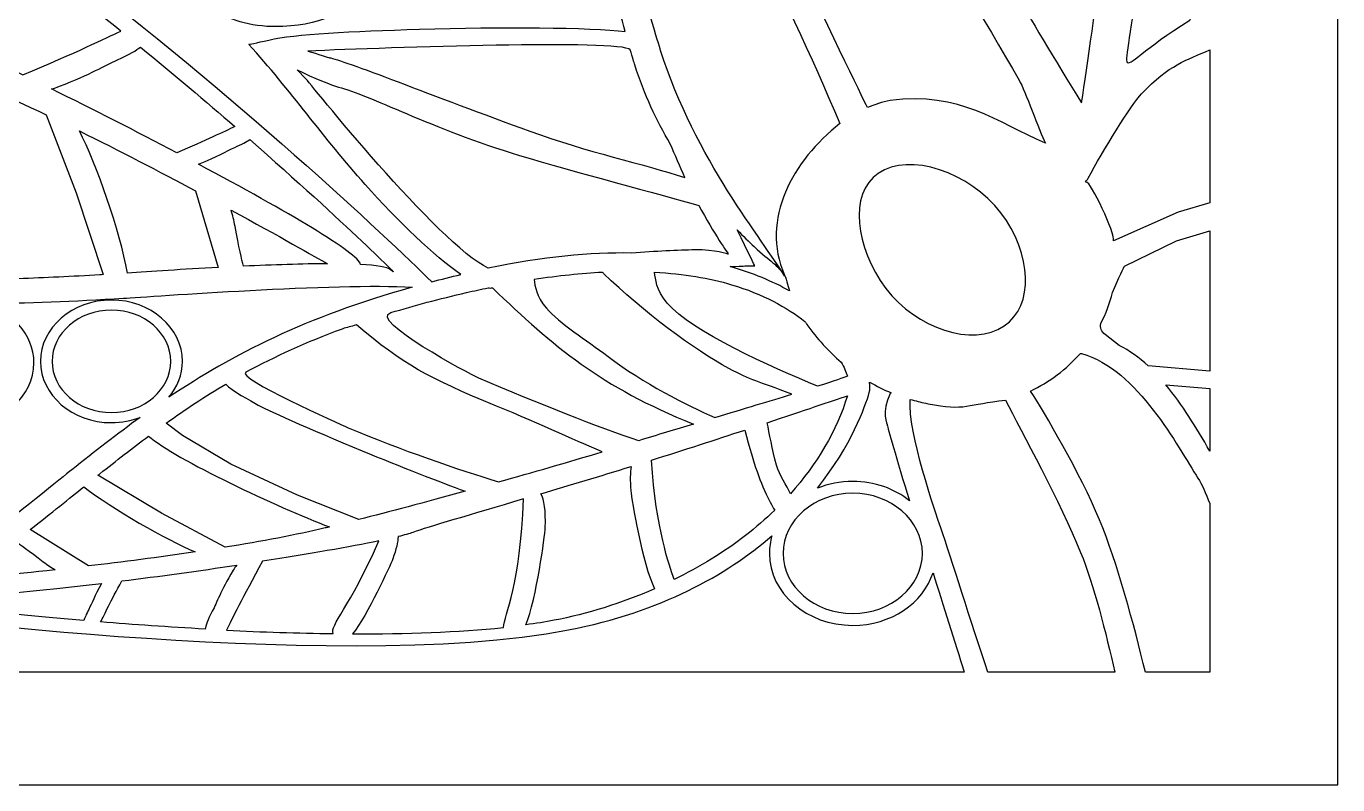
# Model space of a CAD drawing. Header units: centimetres. Extents: x -27 to -14.4, y 3.7 to 9.
# Drawn here: x -18.423 to -14.362, y 3.72 to 6.067 of the extents above; entities that cross this region are included whole.
import ezdxf

# ---------------------------------------------------------------- set-up
doc = ezdxf.new("R2010")
doc.units = ezdxf.units.CM
doc.header["$MEASUREMENT"] = 0
doc.layers.add('layer 1', color=7, linetype='Continuous')

msp = doc.modelspace()

# ---------------------------------------------------------------- linework, layer by layer
at = {"layer": 'layer 1', "color": 250}
for points, knots in [([(-14.36217, 3.71961), (-14.36217, 3.71961), (-26.99914, 3.71961), (-26.99914, 3.71961), (-26.99914, 3.71961), (-26.99914, 3.71961), (-26.99914, 9.00077), (-26.99914, 9.00077), (-26.99914, 9.00077), (-26.99914, 9.00077), (-14.36217, 9.00077), (-14.36217, 9.00077), (-14.36217, 9.00077), (-14.36217, 9.00077), (-14.36217, 3.71961), (-14.36217, 3.71961)], [0, 0, 0, 0, 0.2, 0.2, 0.2, 0.2, 0.4, 0.4, 0.4, 0.4, 0.6, 0.6, 0.6, 0.6, 1, 1, 1, 1]), ([(-15.81841, 5.81553), (-15.79589, 5.82493), (-15.77249, 5.83223), (-15.74843, 5.83745), (-15.74843, 5.83745), (-15.52929, 5.86455), (-15.41819, 5.76993), (-15.26745, 5.70515), (-15.26745, 5.70515), (-15.28672, 5.74266), (-15.33003, 5.86968), (-15.34903, 5.89969), (-15.34903, 5.89969), (-15.56379, 6.28326), (-15.88166, 6.7596), (-16.27419, 7.04408), (-16.27419, 7.04408), (-16.33599, 7.08887), (-16.44525, 7.15167), (-16.54521, 7.20764), (-16.54521, 7.20764), (-16.53742, 7.18862), (-16.53202, 7.16783), (-16.52876, 7.14518), (-16.52876, 7.14518), (-16.51826, 7.13122), (-16.50904, 7.11848), (-16.50256, 7.10885), (-16.50256, 7.10885), (-16.2467, 6.72862), (-15.85424, 5.88469), (-15.81841, 5.81553)], [0, 0, 0, 0, 0.1111111, 0.1111111, 0.1111111, 0.1111111, 0.2222222, 0.2222222, 0.2222222, 0.2222222, 0.3333333, 0.3333333, 0.3333333, 0.3333333, 0.4444444, 0.4444444, 0.4444444, 0.4444444, 0.5555556, 0.5555556, 0.5555556, 0.5555556, 0.6666667, 0.6666667, 0.6666667, 0.6666667, 0.7777778, 0.7777778, 0.7777778, 0.7777778, 1, 1, 1, 1]), ([(-16.74548, 6.80679), (-16.69547, 6.52696), (-16.61294, 6.21131), (-16.56837, 6.05049), (-16.56837, 6.05049), (-16.67499, 6.06414), (-16.956, 6.06509), (-17.20514, 6.05777), (-17.20514, 6.05777), (-17.41574, 6.05157), (-17.59182, 6.04333), (-17.67172, 6.02433), (-17.67172, 6.02433), (-17.71151, 6.01488), (-17.73415, 6.01099), (-17.73415, 6.01099), (-17.73415, 6.01099), (-17.60568, 5.87023), (-17.50066, 5.71939), (-17.37349, 5.57736), (-17.37349, 5.57736), (-17.27159, 5.46355), (-17.15968, 5.3558), (-17.07718, 5.29886), (-17.07718, 5.29886), (-17.10815, 5.29143), (-17.13822, 5.28385), (-17.16753, 5.27611), (-17.16753, 5.27611), (-17.30392, 5.41126), (-17.78738, 5.86314), (-18.3022, 6.25188), (-18.3022, 6.25188), (-18.25522, 6.24614), (-18.2059, 6.25322), (-18.1518, 6.27394), (-18.1518, 6.27394), (-18.07933, 6.3017), (-18.04126, 6.35956), (-17.99725, 6.41651), (-17.99725, 6.41651), (-17.94414, 6.48524), (-17.9261, 6.56148), (-17.92288, 6.65401), (-17.92288, 6.65401), (-17.91969, 6.74567), (-17.88243, 6.77463), (-17.86625, 6.81967), (-17.86625, 6.81967), (-17.82632, 6.79351), (-17.77932, 6.77498), (-17.72823, 6.76668), (-17.72823, 6.76668), (-17.74135, 6.74749), (-17.75678, 6.7253), (-17.77516, 6.70153), (-17.77516, 6.70153), (-17.83761, 6.62076), (-17.93029, 6.52593), (-17.97205, 6.42896), (-17.97205, 6.42896), (-18.00454, 6.35354), (-17.99947, 6.2726), (-17.9689, 6.22327), (-17.9689, 6.22327), (-17.93996, 6.17657), (-17.88832, 6.14161), (-17.83916, 6.11448), (-17.83916, 6.11448), (-17.78343, 6.08374), (-17.7218, 6.06241), (-17.62816, 6.06641), (-17.62816, 6.06641), (-17.4961, 6.07205), (-17.41233, 6.11621), (-17.36585, 6.22039), (-17.36585, 6.22039), (-17.33736, 6.28423), (-17.35785, 6.34837), (-17.37341, 6.41549), (-17.37341, 6.41549), (-17.39219, 6.49649), (-17.44192, 6.5614), (-17.51548, 6.62879), (-17.51548, 6.62879), (-17.58055, 6.68841), (-17.58544, 6.72924), (-17.60388, 6.76701), (-17.60388, 6.76701), (-17.5536, 6.77548), (-17.50734, 6.79387), (-17.46795, 6.81967), (-17.46795, 6.81967), (-17.46209, 6.79985), (-17.45572, 6.77733), (-17.44997, 6.75252), (-17.44997, 6.75252), (-17.42793, 6.65731), (-17.41574, 6.5337), (-17.3658, 6.43966), (-17.3658, 6.43966), (-17.32695, 6.36652), (-17.25703, 6.31237), (-17.19498, 6.29614), (-17.19498, 6.29614), (-17.13625, 6.28077), (-17.07108, 6.28756), (-17.01408, 6.29837), (-17.01408, 6.29837), (-16.94948, 6.31063), (-16.88842, 6.33314), (-16.82548, 6.3931), (-16.82548, 6.3931), (-16.73672, 6.47765), (-16.71369, 6.55998), (-16.7662, 6.66201), (-16.7662, 6.66201), (-16.79838, 6.72452), (-16.86545, 6.75738), (-16.93145, 6.79534), (-16.93145, 6.79534), (-17.01112, 6.84117), (-17.09948, 6.85673), (-17.20673, 6.8595), (-17.20673, 6.8595), (-17.30128, 6.86195), (-17.33827, 6.88767), (-17.38206, 6.90314), (-17.38206, 6.90314), (-17.3569, 6.94016), (-17.34113, 6.98247), (-17.33764, 7.02759), (-17.33764, 7.02759), (-17.31532, 7.01623), (-17.28949, 7.00288), (-17.26182, 6.98695), (-17.26182, 6.98695), (-17.1682, 6.93307), (-17.05827, 6.85311), (-16.94589, 6.81708), (-16.94589, 6.81708), (-16.8758, 6.79462), (-16.80162, 6.79298), (-16.74548, 6.80679)], [0, 0, 0, 0, 0.027027, 0.027027, 0.027027, 0.027027, 0.0540541, 0.0540541, 0.0540541, 0.0540541, 0.0810811, 0.0810811, 0.0810811, 0.0810811, 0.1081081, 0.1081081, 0.1081081, 0.1081081, 0.1351351, 0.1351351, 0.1351351, 0.1351351, 0.1621622, 0.1621622, 0.1621622, 0.1621622, 0.1891892, 0.1891892, 0.1891892, 0.1891892, 0.2162162, 0.2162162, 0.2162162, 0.2162162, 0.2432432, 0.2432432, 0.2432432, 0.2432432, 0.2702703, 0.2702703, 0.2702703, 0.2702703, 0.2972973, 0.2972973, 0.2972973, 0.2972973, 0.3243243, 0.3243243, 0.3243243, 0.3243243, 0.3513514, 0.3513514, 0.3513514, 0.3513514, 0.3783784, 0.3783784, 0.3783784, 0.3783784, 0.4054054, 0.4054054, 0.4054054, 0.4054054, 0.4324324, 0.4324324, 0.4324324, 0.4324324, 0.4594595, 0.4594595, 0.4594595, 0.4594595, 0.4864865, 0.4864865, 0.4864865, 0.4864865, 0.5135135, 0.5135135, 0.5135135, 0.5135135, 0.5405405, 0.5405405, 0.5405405, 0.5405405, 0.5675676, 0.5675676, 0.5675676, 0.5675676, 0.5945946, 0.5945946, 0.5945946, 0.5945946, 0.6216216, 0.6216216, 0.6216216, 0.6216216, 0.6486486, 0.6486486, 0.6486486, 0.6486486, 0.6756757, 0.6756757, 0.6756757, 0.6756757, 0.7027027, 0.7027027, 0.7027027, 0.7027027, 0.7297297, 0.7297297, 0.7297297, 0.7297297, 0.7567568, 0.7567568, 0.7567568, 0.7567568, 0.7837838, 0.7837838, 0.7837838, 0.7837838, 0.8108108, 0.8108108, 0.8108108, 0.8108108, 0.8378378, 0.8378378, 0.8378378, 0.8378378, 0.8648649, 0.8648649, 0.8648649, 0.8648649, 0.8918919, 0.8918919, 0.8918919, 0.8918919, 0.9189189, 0.9189189, 0.9189189, 0.9189189, 0.9459459, 0.9459459, 0.9459459, 0.9459459, 1, 1, 1, 1]), ([(-16.06, 5.24829), (-16.06173, 5.25317), (-16.06793, 5.28213), (-16.07522, 5.29717), (-16.07522, 5.29717), (-16.15032, 5.46884), (-16.04987, 5.65206), (-15.90355, 5.76555), (-15.90355, 5.76555), (-16.0821, 6.18769), (-16.29945, 6.60234), (-16.54161, 7.00173), (-16.54161, 7.00173), (-16.55154, 6.97601), (-16.56535, 6.95336), (-16.58138, 6.93174), (-16.58138, 6.93174), (-16.60689, 6.89733), (-16.63836, 6.86152), (-16.67823, 6.8359), (-16.67823, 6.8359), (-16.61047, 6.48301), (-16.47179, 6.03345), (-16.45874, 5.99224), (-16.45874, 5.99224), (-16.35248, 5.657), (-16.13964, 5.40226), (-16.07519, 5.29484), (-16.07519, 5.29484), (-16.07519, 5.29449), (-16.07519, 5.29414), (-16.07519, 5.29379), (-16.07519, 5.29379), (-16.09513, 5.33), (-16.11923, 5.33735), (-16.1691, 5.38489), (-16.1691, 5.38489), (-16.1854, 5.40043), (-16.2031, 5.41768), (-16.22168, 5.43667), (-16.22168, 5.43667), (-16.18829, 5.36766), (-16.1668, 5.32559), (-16.1668, 5.32559), (-16.1668, 5.32559), (-16.21636, 5.32559), (-16.18764, 5.32451), (-16.24386, 5.32312), (-16.24386, 5.32312), (-16.17277, 5.30313), (-16.11182, 5.27726), (-16.06, 5.24829)], [0, 0, 0, 0, 0.0714286, 0.0714286, 0.0714286, 0.0714286, 0.1428571, 0.1428571, 0.1428571, 0.1428571, 0.2142857, 0.2142857, 0.2142857, 0.2142857, 0.2857143, 0.2857143, 0.2857143, 0.2857143, 0.3571429, 0.3571429, 0.3571429, 0.3571429, 0.4285714, 0.4285714, 0.4285714, 0.4285714, 0.5, 0.5, 0.5, 0.5, 0.5714286, 0.5714286, 0.5714286, 0.5714286, 0.6428571, 0.6428571, 0.6428571, 0.6428571, 0.7142857, 0.7142857, 0.7142857, 0.7142857, 0.7857143, 0.7857143, 0.7857143, 0.7857143, 0.8571429, 0.8571429, 0.8571429, 0.8571429, 1, 1, 1, 1]), ([(-14.98155, 6.29479), (-14.96199, 6.54162), (-14.99438, 6.74244), (-14.97557, 6.825), (-14.97557, 6.825), (-14.97138, 6.84338), (-14.96576, 6.89632), (-14.96288, 6.94576), (-14.96288, 6.94576), (-14.96288, 6.94576), (-14.9558, 6.91412), (-14.9558, 6.91412), (-14.9558, 6.91412), (-14.9558, 6.91412), (-14.76164, 6.14646), (-14.8207, 6.08593), (-14.8207, 6.08593), (-15.10685, 5.90853), (-15.00039, 5.8519), (-14.98155, 6.29479)], [0, 0, 0, 0, 0.1666667, 0.1666667, 0.1666667, 0.1666667, 0.3333333, 0.3333333, 0.3333333, 0.3333333, 0.5, 0.5, 0.5, 0.5, 0.6666667, 0.6666667, 0.6666667, 0.6666667, 1, 1, 1, 1]), ([(-15.01087, 6.94204), (-15.01586, 6.91519), (-15.02137, 6.88215), (-15.0216, 6.88151), (-15.0216, 6.88151), (-15.03173, 6.85267), (-15.0496, 6.58109), (-15.08746, 6.3093), (-15.08746, 6.3093), (-15.10995, 6.14776), (-15.13691, 5.94524), (-15.15559, 5.8299), (-15.15559, 5.8299), (-15.23327, 5.95554), (-15.33344, 6.1202), (-15.3405, 6.14432), (-15.3405, 6.14432), (-15.35066, 6.17907), (-15.10711, 6.74609), (-15.01087, 6.94204)], [0, 0, 0, 0, 0.1666667, 0.1666667, 0.1666667, 0.1666667, 0.3333333, 0.3333333, 0.3333333, 0.3333333, 0.5, 0.5, 0.5, 0.5, 0.6666667, 0.6666667, 0.6666667, 0.6666667, 1, 1, 1, 1]), ([(-18.83836, 6.10277), (-18.55824, 6.24809), (-18.45325, 6.25739), (-18.4392, 6.29097), (-18.4392, 6.29097), (-18.33447, 6.21361), (-18.23027, 6.13258), (-18.12978, 6.05163), (-18.12978, 6.05163), (-18.17831, 6.03031), (-18.26695, 5.98553), (-18.43355, 5.91635), (-18.43355, 5.91635), (-18.59173, 5.99317), (-18.73597, 6.05991), (-18.83836, 6.10277)], [0, 0, 0, 0, 0.2, 0.2, 0.2, 0.2, 0.4, 0.4, 0.4, 0.4, 0.6, 0.6, 0.6, 0.6, 1, 1, 1, 1]), ([(-16.53883, 5.94757), (-16.5097, 5.85568), (-16.47128, 5.77434), (-16.42893, 5.70285), (-16.42893, 5.70285), (-16.41424, 5.66789), (-16.39894, 5.63254), (-16.3834, 5.59852), (-16.3834, 5.59852), (-16.50973, 5.64054), (-16.68912, 5.6786), (-16.8638, 5.7421), (-16.8638, 5.7421), (-17.15771, 5.84895), (-17.44934, 5.96584), (-17.48425, 5.96944), (-17.48425, 5.96944), (-17.48503, 5.96952), (-17.52132, 5.98135), (-17.55112, 5.99033), (-17.55112, 5.99033), (-17.29752, 6.00063), (-16.58345, 6.02662), (-16.55255, 5.99423), (-16.55255, 5.99423), (-16.54578, 5.97056), (-16.541, 5.95441), (-16.53883, 5.94757)], [0, 0, 0, 0, 0.125, 0.125, 0.125, 0.125, 0.25, 0.25, 0.25, 0.25, 0.375, 0.375, 0.375, 0.375, 0.5, 0.5, 0.5, 0.5, 0.625, 0.625, 0.625, 0.625, 0.75, 0.75, 0.75, 0.75, 1, 1, 1, 1]), ([(-18.32036, 5.88122), (-18.32891, 5.87796), (-18.33702, 5.8752), (-18.34475, 5.87288), (-18.34475, 5.87288), (-18.21619, 5.80947), (-18.08214, 5.74134), (-17.95645, 5.67533), (-17.95645, 5.67533), (-17.86522, 5.71429), (-17.81048, 5.74115), (-17.777, 5.75632), (-17.777, 5.75632), (-17.86731, 5.83464), (-17.96601, 5.91821), (-18.06947, 6.00272), (-18.06947, 6.00272), (-18.0809, 5.99269), (-18.1024, 5.9801), (-18.14084, 5.96293), (-18.14084, 5.96293), (-18.1817, 5.94467), (-18.21988, 5.91964), (-18.32036, 5.88122)], [0, 0, 0, 0, 0.1428571, 0.1428571, 0.1428571, 0.1428571, 0.2857143, 0.2857143, 0.2857143, 0.2857143, 0.4285714, 0.4285714, 0.4285714, 0.4285714, 0.5714286, 0.5714286, 0.5714286, 0.5714286, 0.7142857, 0.7142857, 0.7142857, 0.7142857, 1, 1, 1, 1]), ([(-14.75836, 5.52059), (-14.75836, 5.52059), (-14.75836, 5.9939), (-14.75836, 5.9939), (-14.75836, 5.9939), (-14.83299, 5.96096), (-14.88144, 5.95005), (-14.96977, 5.85783), (-14.96977, 5.85783), (-15.00244, 5.82373), (-15.09005, 5.68108), (-15.13457, 5.59692), (-15.13457, 5.59692), (-15.13676, 5.59277), (-15.14705, 5.58297), (-15.14081, 5.58494), (-15.14081, 5.58494), (-15.12828, 5.5889), (-15.04947, 5.42382), (-15.05677, 5.40281), (-15.05677, 5.40281), (-15.05677, 5.40281), (-14.85658, 5.49113), (-14.85658, 5.49113), (-14.85658, 5.49113), (-14.85658, 5.49113), (-14.75836, 5.52059), (-14.75836, 5.52059)], [0, 0, 0, 0, 0.125, 0.125, 0.125, 0.125, 0.25, 0.25, 0.25, 0.25, 0.375, 0.375, 0.375, 0.375, 0.5, 0.5, 0.5, 0.5, 0.625, 0.625, 0.625, 0.625, 0.75, 0.75, 0.75, 0.75, 1, 1, 1, 1]), ([(-18.18482, 5.29825), (-18.18482, 5.29825), (-18.26793, 5.5511), (-18.26793, 5.5511), (-18.26793, 5.5511), (-18.26793, 5.5511), (-18.36084, 5.79274), (-18.36084, 5.79274), (-18.36084, 5.79274), (-18.48644, 5.8528), (-18.60892, 5.90737), (-18.71545, 5.94793), (-18.71545, 5.94793), (-18.72035, 5.94979), (-18.72539, 5.9517), (-18.7305, 5.95364), (-18.7305, 5.95364), (-18.63257, 5.78274), (-18.4618, 5.41552), (-18.44734, 5.28567), (-18.44734, 5.28567), (-18.36451, 5.28831), (-18.28092, 5.29273), (-18.19484, 5.29765), (-18.19484, 5.29765), (-18.19208, 5.2978), (-18.1887, 5.298), (-18.18482, 5.29825)], [0, 0, 0, 0, 0.125, 0.125, 0.125, 0.125, 0.25, 0.25, 0.25, 0.25, 0.375, 0.375, 0.375, 0.375, 0.5, 0.5, 0.5, 0.5, 0.625, 0.625, 0.625, 0.625, 0.75, 0.75, 0.75, 0.75, 1, 1, 1, 1]), ([(-16.34086, 5.51263), (-16.45966, 5.54687), (-16.72785, 5.61642), (-16.89568, 5.6673), (-16.89568, 5.6673), (-17.16938, 5.75028), (-17.36237, 5.85574), (-17.45612, 5.87893), (-17.45612, 5.87893), (-17.477, 5.8841), (-17.53317, 5.90714), (-17.58418, 5.93164), (-17.58418, 5.93164), (-17.58418, 5.93164), (-17.55699, 5.90465), (-17.55699, 5.90465), (-17.55699, 5.90465), (-17.55699, 5.90465), (-17.14487, 5.39056), (-16.99263, 5.31806), (-16.99263, 5.31806), (-16.82347, 5.35386), (-16.67617, 5.36739), (-16.5484, 5.36505), (-16.5484, 5.36505), (-16.47467, 5.37035), (-16.40476, 5.3739), (-16.35214, 5.37491), (-16.35214, 5.37491), (-16.28983, 5.3761), (-16.24864, 5.36149), (-16.24864, 5.36149), (-16.24864, 5.36149), (-16.24864, 5.36149), (-16.29393, 5.42539), (-16.34086, 5.51263)], [0, 0, 0, 0, 0.1, 0.1, 0.1, 0.1, 0.2, 0.2, 0.2, 0.2, 0.3, 0.3, 0.3, 0.3, 0.4, 0.4, 0.4, 0.4, 0.5, 0.5, 0.5, 0.5, 0.6, 0.6, 0.6, 0.6, 0.7, 0.7, 0.7, 0.7, 0.8, 0.8, 0.8, 0.8, 1, 1, 1, 1]), ([(-17.82822, 5.32048), (-17.82822, 5.32048), (-17.89931, 5.55782), (-17.89931, 5.55782), (-17.89931, 5.55782), (-18.01056, 5.61723), (-18.13431, 5.68162), (-18.25841, 5.74293), (-18.25841, 5.74293), (-18.20587, 5.64245), (-18.133, 5.43306), (-18.10942, 5.30328), (-18.10942, 5.30328), (-18.03902, 5.30801), (-17.93676, 5.31473), (-17.82822, 5.32048)], [0, 0, 0, 0, 0.2, 0.2, 0.2, 0.2, 0.4, 0.4, 0.4, 0.4, 0.6, 0.6, 0.6, 0.6, 1, 1, 1, 1]), ([(-17.73103, 5.71628), (-17.74072, 5.70976), (-17.75541, 5.70194), (-17.77725, 5.69218), (-17.77725, 5.69218), (-17.80479, 5.67988), (-17.83074, 5.66354), (-17.88912, 5.63973), (-17.88912, 5.63973), (-17.61389, 5.49329), (-17.39391, 5.36392), (-17.38765, 5.32989), (-17.38765, 5.32989), (-17.33857, 5.32733), (-17.30475, 5.32218), (-17.29485, 5.31345), (-17.29485, 5.31345), (-17.24521, 5.26969), (-17.43696, 5.45899), (-17.73103, 5.71628)], [0, 0, 0, 0, 0.1666667, 0.1666667, 0.1666667, 0.1666667, 0.3333333, 0.3333333, 0.3333333, 0.3333333, 0.5, 0.5, 0.5, 0.5, 0.6666667, 0.6666667, 0.6666667, 0.6666667, 1, 1, 1, 1]), ([(-15.41436, 5.12868), (-15.52189, 5.07745), (-15.69366, 5.14708), (-15.77859, 5.27977), (-15.77859, 5.27977), (-15.86352, 5.41246), (-15.87359, 5.5714), (-15.76607, 5.62263), (-15.76607, 5.62263), (-15.65855, 5.67386), (-15.47309, 5.59848), (-15.38815, 5.46579), (-15.38815, 5.46579), (-15.30322, 5.3331), (-15.30684, 5.1799), (-15.41436, 5.12868)], [0, 0, 0, 0, 0.2, 0.2, 0.2, 0.2, 0.4, 0.4, 0.4, 0.4, 0.6, 0.6, 0.6, 0.6, 1, 1, 1, 1]), ([(-17.49014, 5.33191), (-17.52827, 5.35374), (-17.64062, 5.41768), (-17.78889, 5.49831), (-17.78889, 5.49831), (-17.78408, 5.48346), (-17.77983, 5.46669), (-17.77635, 5.44767), (-17.77635, 5.44767), (-17.76427, 5.38176), (-17.75593, 5.34473), (-17.75019, 5.32436), (-17.75019, 5.32436), (-17.65872, 5.32861), (-17.56714, 5.33169), (-17.49014, 5.33191)], [0, 0, 0, 0, 0.2, 0.2, 0.2, 0.2, 0.4, 0.4, 0.4, 0.4, 0.6, 0.6, 0.6, 0.6, 1, 1, 1, 1]), ([(-14.75836, 4.99963), (-14.75836, 4.99963), (-14.75836, 5.434), (-14.75836, 5.434), (-14.75836, 5.434), (-14.75836, 5.434), (-14.861, 5.40326), (-14.861, 5.40326), (-14.861, 5.40326), (-14.861, 5.40326), (-15.02232, 5.32473), (-15.02232, 5.32473), (-15.02232, 5.32473), (-15.02232, 5.32473), (-15.04126, 5.28685), (-15.05986, 5.24302), (-15.05986, 5.24302), (-15.06779, 5.20956), (-15.08007, 5.17723), (-15.09597, 5.14668), (-15.09597, 5.14668), (-15.09781, 5.13392), (-15.09489, 5.12265), (-15.08223, 5.11287), (-15.08223, 5.11287), (-15.08223, 5.11287), (-15.03858, 5.07916), (-15.03858, 5.07916), (-15.03858, 5.07916), (-15.0068, 5.06314), (-14.97723, 5.04154), (-14.94946, 5.01579), (-14.94946, 5.01579), (-14.94946, 5.01579), (-14.75836, 4.99963), (-14.75836, 4.99963)], [0, 0, 0, 0, 0.1, 0.1, 0.1, 0.1, 0.2, 0.2, 0.2, 0.2, 0.3, 0.3, 0.3, 0.3, 0.4, 0.4, 0.4, 0.4, 0.5, 0.5, 0.5, 0.5, 0.6, 0.6, 0.6, 0.6, 0.7, 0.7, 0.7, 0.7, 0.8, 0.8, 0.8, 0.8, 1, 1, 1, 1]), ([(-19.67661, 4.06754), (-19.67661, 4.06754), (-15.51869, 4.06754), (-15.51869, 4.06754), (-15.51869, 4.06754), (-15.54821, 4.16191), (-15.58331, 4.27562), (-15.61528, 4.37593), (-15.61528, 4.37593), (-15.64563, 4.28208), (-15.74572, 4.2129), (-15.86397, 4.2129), (-15.86397, 4.2129), (-16.00615, 4.2129), (-16.12211, 4.31295), (-16.12211, 4.43562), (-16.12211, 4.43562), (-16.12211, 4.45446), (-16.11937, 4.47276), (-16.11423, 4.49025), (-16.11423, 4.49025), (-16.25496, 4.3685), (-16.45671, 4.25528), (-16.74354, 4.19864), (-16.74354, 4.19864), (-17.46084, 4.05702), (-19.0304, 4.2681), (-18.88614, 4.25739), (-18.88614, 4.25739), (-18.8197, 4.25246), (-18.34181, 4.64691), (-18.28186, 4.69434), (-18.28186, 4.69434), (-18.21035, 4.75093), (-18.14109, 4.80503), (-18.06997, 4.85656), (-18.06997, 4.85656), (-18.09725, 4.84606), (-18.12743, 4.84021), (-18.15913, 4.84021), (-18.15913, 4.84021), (-18.28026, 4.84021), (-18.37905, 4.92544), (-18.37905, 5.02994), (-18.37905, 5.02994), (-18.37905, 5.13444), (-18.28026, 5.21967), (-18.15913, 5.21967), (-18.15913, 5.21967), (-18.03801, 5.21967), (-17.93922, 5.13444), (-17.93922, 5.02994), (-17.93922, 5.02994), (-17.93922, 4.98844), (-17.95481, 4.95), (-17.98117, 4.91871), (-17.98117, 4.91871), (-17.78328, 5.05197), (-17.55941, 5.16619), (-17.22835, 5.25953), (-17.22835, 5.25953), (-17.45826, 5.27371), (-18.03813, 5.23002), (-18.12217, 5.22522), (-18.12217, 5.22522), (-18.27416, 5.21654), (-18.4191, 5.20929), (-18.56476, 5.20934), (-18.56476, 5.20934), (-18.46972, 5.18842), (-18.39908, 5.11384), (-18.39908, 5.02547), (-18.39908, 5.02547), (-18.39908, 4.92097), (-18.49787, 4.83574), (-18.619, 4.83574), (-18.619, 4.83574), (-18.74013, 4.83574), (-18.83892, 4.92097), (-18.83892, 5.02547), (-18.83892, 5.02547), (-18.83892, 5.1158), (-18.76511, 5.19172), (-18.66687, 5.21066), (-18.66687, 5.21066), (-19.18915, 5.2264), (-18.89841, 5.3073), (-18.85895, 5.05453), (-18.85895, 5.05453), (-18.85895, 4.95003), (-18.95774, 4.8648), (-19.07887, 4.8648), (-19.07887, 4.8648), (-19.11884, 4.8648), (-19.15637, 4.87408), (-19.18873, 4.89027), (-19.18873, 4.89027), (-19.17602, 4.85871), (-19.17576, 4.82384), (-19.18468, 4.79065), (-19.18468, 4.79065), (-19.18985, 4.77138), (-19.23821, 4.72975), (-19.31092, 4.7057), (-19.31092, 4.7057), (-19.36397, 4.68816), (-19.42713, 4.68426), (-19.47831, 4.67935), (-19.47831, 4.67935), (-19.48612, 4.67861), (-19.49387, 4.67724), (-19.50144, 4.67566), (-19.50144, 4.67566), (-19.49023, 4.65698), (-19.48236, 4.63658), (-19.47852, 4.61506), (-19.47852, 4.61506), (-19.47446, 4.6165), (-19.47022, 4.61804), (-19.46581, 4.61969), (-19.46581, 4.61969), (-19.41544, 4.63852), (-19.36288, 4.68157), (-19.26213, 4.70309), (-19.26213, 4.70309), (-19.17457, 4.72179), (-19.08199, 4.63855), (-19.08007, 4.55108), (-19.08007, 4.55108), (-19.07876, 4.49124), (-19.12014, 4.44302), (-19.17543, 4.41325), (-19.17543, 4.41325), (-19.19488, 4.40278), (-19.2632, 4.40285), (-19.33431, 4.4302), (-19.33431, 4.4302), (-19.38621, 4.45016), (-19.43408, 4.48593), (-19.47428, 4.51368), (-19.47428, 4.51368), (-19.47857, 4.51665), (-19.48309, 4.51938), (-19.48769, 4.52195), (-19.48769, 4.52195), (-19.49552, 4.5018), (-19.50702, 4.48306), (-19.52147, 4.46634), (-19.52147, 4.46634), (-19.51915, 4.46553), (-19.51678, 4.46471), (-19.51434, 4.46388), (-19.51434, 4.46388), (-19.46329, 4.44646), (-19.39084, 4.44483), (-19.30196, 4.39859), (-19.30196, 4.39859), (-19.22473, 4.3584), (-19.22748, 4.24306), (-19.29782, 4.18004), (-19.29782, 4.18004), (-19.34593, 4.13692), (-19.41471, 4.12807), (-19.47821, 4.14075), (-19.47821, 4.14075), (-19.50055, 4.14522), (-19.54879, 4.18694), (-19.57666, 4.24966), (-19.57666, 4.24966), (-19.597, 4.29544), (-19.60153, 4.34994), (-19.60721, 4.39409), (-19.60721, 4.39409), (-19.60767, 4.39764), (-19.60833, 4.40117), (-19.60911, 4.40467), (-19.60911, 4.40467), (-19.63065, 4.39599), (-19.65398, 4.3901), (-19.67848, 4.38755), (-19.67848, 4.38755), (-19.67779, 4.38615), (-19.67709, 4.38474), (-19.67636, 4.3833), (-19.67636, 4.3833), (-19.65454, 4.33985), (-19.60464, 4.2945), (-19.5797, 4.20758), (-19.5797, 4.20758), (-19.56392, 4.15256), (-19.61082, 4.09526), (-19.67661, 4.06754)], [0, 0, 0, 0, 0.0204082, 0.0204082, 0.0204082, 0.0204082, 0.0408163, 0.0408163, 0.0408163, 0.0408163, 0.0612245, 0.0612245, 0.0612245, 0.0612245, 0.0816327, 0.0816327, 0.0816327, 0.0816327, 0.1020408, 0.1020408, 0.1020408, 0.1020408, 0.122449, 0.122449, 0.122449, 0.122449, 0.1428571, 0.1428571, 0.1428571, 0.1428571, 0.1632653, 0.1632653, 0.1632653, 0.1632653, 0.1836735, 0.1836735, 0.1836735, 0.1836735, 0.2040816, 0.2040816, 0.2040816, 0.2040816, 0.2244898, 0.2244898, 0.2244898, 0.2244898, 0.244898, 0.244898, 0.244898, 0.244898, 0.2653061, 0.2653061, 0.2653061, 0.2653061, 0.2857143, 0.2857143, 0.2857143, 0.2857143, 0.3061224, 0.3061224, 0.3061224, 0.3061224, 0.3265306, 0.3265306, 0.3265306, 0.3265306, 0.3469388, 0.3469388, 0.3469388, 0.3469388, 0.3673469, 0.3673469, 0.3673469, 0.3673469, 0.3877551, 0.3877551, 0.3877551, 0.3877551, 0.4081633, 0.4081633, 0.4081633, 0.4081633, 0.4285714, 0.4285714, 0.4285714, 0.4285714, 0.4489796, 0.4489796, 0.4489796, 0.4489796, 0.4693878, 0.4693878, 0.4693878, 0.4693878, 0.4897959, 0.4897959, 0.4897959, 0.4897959, 0.5102041, 0.5102041, 0.5102041, 0.5102041, 0.5306122, 0.5306122, 0.5306122, 0.5306122, 0.5510204, 0.5510204, 0.5510204, 0.5510204, 0.5714286, 0.5714286, 0.5714286, 0.5714286, 0.5918367, 0.5918367, 0.5918367, 0.5918367, 0.6122449, 0.6122449, 0.6122449, 0.6122449, 0.6326531, 0.6326531, 0.6326531, 0.6326531, 0.6530612, 0.6530612, 0.6530612, 0.6530612, 0.6734694, 0.6734694, 0.6734694, 0.6734694, 0.6938776, 0.6938776, 0.6938776, 0.6938776, 0.7142857, 0.7142857, 0.7142857, 0.7142857, 0.7346939, 0.7346939, 0.7346939, 0.7346939, 0.755102, 0.755102, 0.755102, 0.755102, 0.7755102, 0.7755102, 0.7755102, 0.7755102, 0.7959184, 0.7959184, 0.7959184, 0.7959184, 0.8163265, 0.8163265, 0.8163265, 0.8163265, 0.8367347, 0.8367347, 0.8367347, 0.8367347, 0.8571429, 0.8571429, 0.8571429, 0.8571429, 0.877551, 0.877551, 0.877551, 0.877551, 0.8979592, 0.8979592, 0.8979592, 0.8979592, 0.9183673, 0.9183673, 0.9183673, 0.9183673, 0.9387755, 0.9387755, 0.9387755, 0.9387755, 0.9591837, 0.9591837, 0.9591837, 0.9591837, 1, 1, 1, 1]), ([(-16.63823, 5.30515), (-16.63751, 5.30404), (-16.63657, 5.3029), (-16.63534, 5.30171), (-16.63534, 5.30171), (-16.51185, 5.18297), (-16.35477, 5.0659), (-16.24706, 5.00757), (-16.24706, 5.00757), (-16.17739, 4.96984), (-16.15998, 4.97003), (-16.05286, 4.92831), (-16.05286, 4.92831), (-16.11904, 4.90807), (-16.20034, 4.88355), (-16.29052, 4.85625), (-16.29052, 4.85625), (-16.37871, 4.89533), (-16.51247, 4.96165), (-16.62103, 5.04485), (-16.62103, 5.04485), (-16.69041, 5.09802), (-16.77163, 5.14656), (-16.81243, 5.19456), (-16.81243, 5.19456), (-16.84459, 5.2324), (-16.84751, 5.2619), (-16.85052, 5.28312), (-16.85052, 5.28312), (-16.77527, 5.29456), (-16.70448, 5.30178), (-16.63823, 5.30515)], [0, 0, 0, 0, 0.1111111, 0.1111111, 0.1111111, 0.1111111, 0.2222222, 0.2222222, 0.2222222, 0.2222222, 0.3333333, 0.3333333, 0.3333333, 0.3333333, 0.4444444, 0.4444444, 0.4444444, 0.4444444, 0.5555556, 0.5555556, 0.5555556, 0.5555556, 0.6666667, 0.6666667, 0.6666667, 0.6666667, 0.7777778, 0.7777778, 0.7777778, 0.7777778, 1, 1, 1, 1]), ([(-15.89964, 5.0277), (-15.93817, 5.0605), (-15.97397, 5.09932), (-16.00591, 5.14436), (-16.00591, 5.14436), (-16.00806, 5.1474), (-16.01013, 5.15047), (-16.01219, 5.15353), (-16.01219, 5.15353), (-16.06807, 5.19722), (-16.14263, 5.23828), (-16.2389, 5.26723), (-16.2389, 5.26723), (-16.30691, 5.28767), (-16.38664, 5.30091), (-16.47766, 5.30555), (-16.47766, 5.30555), (-16.47392, 5.28401), (-16.47417, 5.25233), (-16.43855, 5.21043), (-16.43855, 5.21043), (-16.36226, 5.12067), (-16.11683, 5.01295), (-15.97284, 4.95303), (-15.97284, 4.95303), (-15.92295, 4.96868), (-15.89014, 4.97961), (-15.88027, 4.98444), (-15.88027, 4.98444), (-15.88443, 4.99748), (-15.89084, 5.01209), (-15.89964, 5.0277)], [0, 0, 0, 0, 0.1111111, 0.1111111, 0.1111111, 0.1111111, 0.2222222, 0.2222222, 0.2222222, 0.2222222, 0.3333333, 0.3333333, 0.3333333, 0.3333333, 0.4444444, 0.4444444, 0.4444444, 0.4444444, 0.5555556, 0.5555556, 0.5555556, 0.5555556, 0.6666667, 0.6666667, 0.6666667, 0.6666667, 0.7777778, 0.7777778, 0.7777778, 0.7777778, 1, 1, 1, 1]), ([(-16.97945, 5.2573), (-16.98347, 5.2567), (-16.98793, 5.25677), (-16.99281, 5.25747), (-16.99281, 5.25747), (-17.01472, 5.25293), (-17.03695, 5.24806), (-17.05951, 5.24286), (-17.05951, 5.24286), (-17.14417, 5.22332), (-17.22194, 5.20258), (-17.29396, 5.18066), (-17.29396, 5.18066), (-17.3658, 5.1588), (-17.04778, 4.98912), (-17.02211, 4.97825), (-17.02211, 4.97825), (-16.83945, 4.90092), (-16.645, 4.82199), (-16.52646, 4.78439), (-16.52646, 4.78439), (-16.46844, 4.80221), (-16.41167, 4.8195), (-16.35733, 4.836), (-16.35733, 4.836), (-16.64477, 4.95123), (-16.78855, 5.07478), (-16.97945, 5.2573)], [0, 0, 0, 0, 0.125, 0.125, 0.125, 0.125, 0.25, 0.25, 0.25, 0.25, 0.375, 0.375, 0.375, 0.375, 0.5, 0.5, 0.5, 0.5, 0.625, 0.625, 0.625, 0.625, 0.75, 0.75, 0.75, 0.75, 1, 1, 1, 1]), ([(-18.15913, 4.87143), (-18.26033, 4.87143), (-18.34286, 4.94264), (-18.34286, 5.02994), (-18.34286, 5.02994), (-18.34286, 5.11725), (-18.26033, 5.18845), (-18.15913, 5.18845), (-18.15913, 5.18845), (-18.05794, 5.18845), (-17.97541, 5.11725), (-17.97541, 5.02994), (-17.97541, 5.02994), (-17.97541, 4.94264), (-18.05794, 4.87143), (-18.15913, 4.87143)], [0, 0, 0, 0, 0.2, 0.2, 0.2, 0.2, 0.4, 0.4, 0.4, 0.4, 0.6, 0.6, 0.6, 0.6, 1, 1, 1, 1]), ([(-17.40071, 5.14261), (-17.25428, 5.02002), (-17.18097, 4.97969), (-16.96728, 4.89169), (-16.96728, 4.89169), (-16.82761, 4.83417), (-16.70013, 4.77501), (-16.63946, 4.74998), (-16.63946, 4.74998), (-16.74595, 4.71799), (-16.85526, 4.68637), (-16.96047, 4.65678), (-16.96047, 4.65678), (-17.08343, 4.69484), (-17.2644, 4.75612), (-17.42627, 4.82465), (-17.42627, 4.82465), (-17.45354, 4.83619), (-17.77441, 4.9797), (-17.74291, 4.99632), (-17.74291, 4.99632), (-17.65159, 5.04447), (-17.56015, 5.08757), (-17.44503, 5.13002), (-17.44503, 5.13002), (-17.42749, 5.13648), (-17.41901, 5.13632), (-17.40071, 5.14261)], [0, 0, 0, 0, 0.125, 0.125, 0.125, 0.125, 0.25, 0.25, 0.25, 0.25, 0.375, 0.375, 0.375, 0.375, 0.5, 0.5, 0.5, 0.5, 0.625, 0.625, 0.625, 0.625, 0.75, 0.75, 0.75, 0.75, 1, 1, 1, 1]), ([(-14.95749, 4.06754), (-14.95749, 4.06754), (-14.75836, 4.06754), (-14.75836, 4.06754), (-14.75836, 4.06754), (-14.75836, 4.06754), (-14.75836, 4.58963), (-14.75836, 4.58963), (-14.75836, 4.58963), (-14.77081, 4.62256), (-14.78314, 4.64968), (-14.79503, 4.66859), (-14.79503, 4.66859), (-14.85795, 4.76523), (-14.98049, 5.00488), (-15.15546, 5.05442), (-15.15546, 5.05442), (-15.15673, 5.05452), (-15.15797, 5.05459), (-15.1592, 5.05464), (-15.1592, 5.05464), (-15.20231, 5.00554), (-15.25538, 4.96526), (-15.31336, 4.93813), (-15.31336, 4.93813), (-15.27057, 4.87258), (-15.16066, 4.68504), (-15.10001, 4.53969), (-15.10001, 4.53969), (-15.04524, 4.40842), (-14.99257, 4.21181), (-14.95749, 4.06754)], [0, 0, 0, 0, 0.1111111, 0.1111111, 0.1111111, 0.1111111, 0.2222222, 0.2222222, 0.2222222, 0.2222222, 0.3333333, 0.3333333, 0.3333333, 0.3333333, 0.4444444, 0.4444444, 0.4444444, 0.4444444, 0.5555556, 0.5555556, 0.5555556, 0.5555556, 0.6666667, 0.6666667, 0.6666667, 0.6666667, 0.7777778, 0.7777778, 0.7777778, 0.7777778, 1, 1, 1, 1]), ([(-17.98968, 4.8387), (-17.98968, 4.8387), (-17.93952, 4.80048), (-17.93952, 4.80048), (-17.93952, 4.80048), (-17.93952, 4.80048), (-17.7893, 4.71215), (-17.7893, 4.71215), (-17.7893, 4.71215), (-17.7893, 4.71215), (-17.5827, 4.61612), (-17.5827, 4.61612), (-17.5827, 4.61612), (-17.5827, 4.61612), (-17.39328, 4.54025), (-17.39328, 4.54025), (-17.39328, 4.54025), (-17.30113, 4.56373), (-17.18724, 4.59394), (-17.06395, 4.62796), (-17.06395, 4.62796), (-17.14147, 4.65652), (-17.26525, 4.70458), (-17.38246, 4.75285), (-17.38246, 4.75285), (-17.54475, 4.81968), (-17.69392, 4.88724), (-17.7044, 4.89404), (-17.7044, 4.89404), (-17.72944, 4.91028), (-17.78618, 4.9376), (-17.80533, 4.9598), (-17.80533, 4.9598), (-17.87021, 4.9214), (-17.93074, 4.88102), (-17.98968, 4.8387)], [0, 0, 0, 0, 0.1, 0.1, 0.1, 0.1, 0.2, 0.2, 0.2, 0.2, 0.3, 0.3, 0.3, 0.3, 0.4, 0.4, 0.4, 0.4, 0.5, 0.5, 0.5, 0.5, 0.6, 0.6, 0.6, 0.6, 0.7, 0.7, 0.7, 0.7, 0.8, 0.8, 0.8, 0.8, 1, 1, 1, 1]), ([(-15.68776, 4.5981), (-15.72895, 4.72772), (-15.75694, 4.83026), (-15.75694, 4.83141), (-15.75694, 4.83141), (-15.75694, 4.8346), (-15.7773, 4.87289), (-15.74769, 4.93035), (-15.74769, 4.93035), (-15.7471, 4.9315), (-15.74623, 4.93232), (-15.74509, 4.93285), (-15.74509, 4.93285), (-15.7679, 4.94228), (-15.79034, 4.95332), (-15.81227, 4.96597), (-15.81227, 4.96597), (-15.81012, 4.95283), (-15.8103, 4.94182), (-15.81263, 4.93365), (-15.81263, 4.93365), (-15.82491, 4.89058), (-15.8678, 4.77043), (-15.97314, 4.63734), (-15.97314, 4.63734), (-15.93996, 4.65079), (-15.90294, 4.65834), (-15.86397, 4.65834), (-15.86397, 4.65834), (-15.79595, 4.65834), (-15.73395, 4.63542), (-15.68776, 4.5981)], [0, 0, 0, 0, 0.1111111, 0.1111111, 0.1111111, 0.1111111, 0.2222222, 0.2222222, 0.2222222, 0.2222222, 0.3333333, 0.3333333, 0.3333333, 0.3333333, 0.4444444, 0.4444444, 0.4444444, 0.4444444, 0.5555556, 0.5555556, 0.5555556, 0.5555556, 0.6666667, 0.6666667, 0.6666667, 0.6666667, 0.7777778, 0.7777778, 0.7777778, 0.7777778, 1, 1, 1, 1]), ([(-14.75836, 4.7523), (-14.75836, 4.7523), (-14.75836, 4.94568), (-14.75836, 4.94568), (-14.75836, 4.94568), (-14.75836, 4.94568), (-14.89415, 4.95682), (-14.89415, 4.95682), (-14.89415, 4.95682), (-14.84434, 4.89676), (-14.80018, 4.82488), (-14.75836, 4.7523)], [0, 0, 0, 0, 0.25, 0.25, 0.25, 0.25, 0.5, 0.5, 0.5, 0.5, 1, 1, 1, 1]), ([(-16.12885, 4.84012), (-16.12232, 4.80712), (-16.11338, 4.75767), (-16.09995, 4.70856), (-16.09995, 4.70856), (-16.09119, 4.67652), (-16.0671, 4.64647), (-16.05706, 4.6199), (-16.05706, 4.6199), (-15.97419, 4.71255), (-15.91359, 4.8161), (-15.8803, 4.92363), (-15.8803, 4.92363), (-15.92684, 4.90773), (-16.01657, 4.87729), (-16.12885, 4.84012)], [0, 0, 0, 0, 0.2, 0.2, 0.2, 0.2, 0.4, 0.4, 0.4, 0.4, 0.6, 0.6, 0.6, 0.6, 1, 1, 1, 1]), ([(-15.44541, 4.06754), (-15.44541, 4.06754), (-15.05276, 4.06754), (-15.05276, 4.06754), (-15.05276, 4.06754), (-15.07923, 4.18755), (-15.11774, 4.33963), (-15.15823, 4.43843), (-15.15823, 4.43843), (-15.22211, 4.59434), (-15.34069, 4.81346), (-15.39139, 4.90949), (-15.39139, 4.90949), (-15.50695, 4.89851), (-15.51711, 4.87488), (-15.63068, 4.89893), (-15.63068, 4.89893), (-15.63296, 4.89942), (-15.6352, 4.89992), (-15.63743, 4.90044), (-15.63743, 4.90044), (-15.65373, 4.9036), (-15.66999, 4.90753), (-15.68614, 4.91219), (-15.68614, 4.91219), (-15.69408, 4.81107), (-15.60661, 4.56043), (-15.59135, 4.51508), (-15.59135, 4.51508), (-15.55958, 4.42071), (-15.49734, 4.22372), (-15.44541, 4.06754)], [0, 0, 0, 0, 0.1111111, 0.1111111, 0.1111111, 0.1111111, 0.2222222, 0.2222222, 0.2222222, 0.2222222, 0.3333333, 0.3333333, 0.3333333, 0.3333333, 0.4444444, 0.4444444, 0.4444444, 0.4444444, 0.5555556, 0.5555556, 0.5555556, 0.5555556, 0.6666667, 0.6666667, 0.6666667, 0.6666667, 0.7777778, 0.7777778, 0.7777778, 0.7777778, 1, 1, 1, 1]), ([(-18.20086, 4.67733), (-18.20086, 4.67733), (-18.00392, 4.56046), (-18.00392, 4.56046), (-18.00392, 4.56046), (-18.00392, 4.56046), (-17.80732, 4.4546), (-17.80732, 4.4546), (-17.80732, 4.4546), (-17.69447, 4.47272), (-17.58672, 4.4928), (-17.49695, 4.51445), (-17.49695, 4.51445), (-17.49283, 4.51545), (-17.48859, 4.51648), (-17.48429, 4.51752), (-17.48429, 4.51752), (-17.64345, 4.57842), (-17.96071, 4.72648), (-18.04422, 4.79873), (-18.04422, 4.79873), (-18.0944, 4.76123), (-18.14404, 4.72233), (-18.19495, 4.68205), (-18.19495, 4.68205), (-18.19658, 4.68076), (-18.19857, 4.67917), (-18.20086, 4.67733)], [0, 0, 0, 0, 0.125, 0.125, 0.125, 0.125, 0.25, 0.25, 0.25, 0.25, 0.375, 0.375, 0.375, 0.375, 0.5, 0.5, 0.5, 0.5, 0.625, 0.625, 0.625, 0.625, 0.75, 0.75, 0.75, 0.75, 1, 1, 1, 1]), ([(-16.10541, 4.56954), (-16.10991, 4.57625), (-16.1146, 4.58432), (-16.11947, 4.59393), (-16.11947, 4.59393), (-16.15396, 4.66198), (-16.16741, 4.70404), (-16.19805, 4.81731), (-16.19805, 4.81731), (-16.28705, 4.78809), (-16.38613, 4.75605), (-16.487, 4.72433), (-16.487, 4.72433), (-16.47257, 4.50511), (-16.43245, 4.40448), (-16.41701, 4.35441), (-16.41701, 4.35441), (-16.33835, 4.3933), (-16.26318, 4.43919), (-16.19606, 4.49104), (-16.19606, 4.49104), (-16.16388, 4.51589), (-16.13362, 4.54213), (-16.10541, 4.56954)], [0, 0, 0, 0, 0.1428571, 0.1428571, 0.1428571, 0.1428571, 0.2857143, 0.2857143, 0.2857143, 0.2857143, 0.4285714, 0.4285714, 0.4285714, 0.4285714, 0.5714286, 0.5714286, 0.5714286, 0.5714286, 0.7142857, 0.7142857, 0.7142857, 0.7142857, 1, 1, 1, 1]), ([(-16.55109, 4.62957), (-16.55379, 4.66144), (-16.55311, 4.68593), (-16.55028, 4.70456), (-16.55028, 4.70456), (-16.64564, 4.67497), (-16.74103, 4.64631), (-16.82923, 4.6201), (-16.82923, 4.6201), (-16.81974, 4.60171), (-16.81358, 4.56927), (-16.81618, 4.51545), (-16.81618, 4.51545), (-16.81744, 4.48937), (-16.84265, 4.29709), (-16.87595, 4.21456), (-16.87595, 4.21456), (-16.84534, 4.21873), (-16.81596, 4.22342), (-16.78802, 4.22868), (-16.78802, 4.22868), (-16.68703, 4.24768), (-16.5803, 4.28095), (-16.47744, 4.32621), (-16.47744, 4.32621), (-16.51493, 4.402), (-16.54883, 4.60286), (-16.55109, 4.62957)], [0, 0, 0, 0, 0.125, 0.125, 0.125, 0.125, 0.25, 0.25, 0.25, 0.25, 0.375, 0.375, 0.375, 0.375, 0.5, 0.5, 0.5, 0.5, 0.625, 0.625, 0.625, 0.625, 0.75, 0.75, 0.75, 0.75, 1, 1, 1, 1]), ([(-18.41068, 4.50934), (-18.41068, 4.50934), (-18.23015, 4.39662), (-18.23015, 4.39662), (-18.23015, 4.39662), (-18.12663, 4.40891), (-18.01245, 4.42361), (-17.89982, 4.44033), (-17.89982, 4.44033), (-17.99026, 4.47831), (-18.15586, 4.57335), (-18.24503, 4.64162), (-18.24503, 4.64162), (-18.28626, 4.60825), (-18.34623, 4.55986), (-18.41068, 4.50934)], [0, 0, 0, 0, 0.2, 0.2, 0.2, 0.2, 0.4, 0.4, 0.4, 0.4, 0.6, 0.6, 0.6, 0.6, 1, 1, 1, 1]), ([(-16.88366, 4.60396), (-16.89176, 4.33976), (-16.94312, 4.24493), (-16.9453, 4.20623), (-16.9453, 4.20623), (-17.08537, 4.19146), (-17.24618, 4.18604), (-17.4129, 4.18676), (-17.4129, 4.18676), (-17.36626, 4.24324), (-17.29589, 4.39746), (-17.28825, 4.41838), (-17.28825, 4.41838), (-17.27713, 4.44885), (-17.27227, 4.47129), (-17.27145, 4.48753), (-17.27145, 4.48753), (-17.25204, 4.4923), (-17.2366, 4.49667), (-17.22576, 4.50055), (-17.22576, 4.50055), (-17.17886, 4.51734), (-17.04749, 4.55548), (-16.88366, 4.60396)], [0, 0, 0, 0, 0.1428571, 0.1428571, 0.1428571, 0.1428571, 0.2857143, 0.2857143, 0.2857143, 0.2857143, 0.4285714, 0.4285714, 0.4285714, 0.4285714, 0.5714286, 0.5714286, 0.5714286, 0.5714286, 0.7142857, 0.7142857, 0.7142857, 0.7142857, 1, 1, 1, 1]), ([(-15.86397, 4.24955), (-15.98276, 4.24955), (-16.07963, 4.33313), (-16.07963, 4.43562), (-16.07963, 4.43562), (-16.07963, 4.5381), (-15.98276, 4.62169), (-15.86397, 4.62169), (-15.86397, 4.62169), (-15.74518, 4.62169), (-15.6483, 4.5381), (-15.6483, 4.43562), (-15.6483, 4.43562), (-15.6483, 4.33313), (-15.74518, 4.24955), (-15.86397, 4.24955)], [0, 0, 0, 0, 0.2, 0.2, 0.2, 0.2, 0.4, 0.4, 0.4, 0.4, 0.6, 0.6, 0.6, 0.6, 1, 1, 1, 1]), ([(-18.61513, 4.35589), (-18.57881, 4.35921), (-18.47201, 4.36925), (-18.33321, 4.38476), (-18.33321, 4.38476), (-18.34473, 4.39165), (-18.357, 4.39994), (-18.37009, 4.40993), (-18.37009, 4.40993), (-18.41544, 4.44457), (-18.44189, 4.46333), (-18.45716, 4.47317), (-18.45716, 4.47317), (-18.51181, 4.43095), (-18.5672, 4.3894), (-18.61513, 4.35589)], [0, 0, 0, 0, 0.2, 0.2, 0.2, 0.2, 0.4, 0.4, 0.4, 0.4, 0.6, 0.6, 0.6, 0.6, 1, 1, 1, 1]), ([(-17.33141, 4.47409), (-17.42289, 4.2648), (-17.48308, 4.21366), (-17.47259, 4.18727), (-17.47259, 4.18727), (-17.58234, 4.18866), (-17.69386, 4.1925), (-17.80301, 4.19789), (-17.80301, 4.19789), (-17.78496, 4.23182), (-17.75533, 4.29731), (-17.69102, 4.41136), (-17.69102, 4.41136), (-17.54822, 4.43347), (-17.41991, 4.45562), (-17.33141, 4.47409)], [0, 0, 0, 0, 0.2, 0.2, 0.2, 0.2, 0.4, 0.4, 0.4, 0.4, 0.6, 0.6, 0.6, 0.6, 1, 1, 1, 1]), ([(-17.78182, 4.38354), (-17.77836, 4.38922), (-17.77488, 4.39441), (-17.77139, 4.39916), (-17.77139, 4.39916), (-17.888, 4.38179), (-18.01076, 4.36489), (-18.12708, 4.35033), (-18.12708, 4.35033), (-18.16167, 4.28722), (-18.18043, 4.24725), (-18.19262, 4.22357), (-18.19262, 4.22357), (-18.09132, 4.21535), (-17.98177, 4.20759), (-17.86872, 4.20133), (-17.86872, 4.20133), (-17.86734, 4.21234), (-17.86114, 4.22928), (-17.847, 4.25632), (-17.847, 4.25632), (-17.83197, 4.28508), (-17.8225, 4.31676), (-17.78182, 4.38354)], [0, 0, 0, 0, 0.1428571, 0.1428571, 0.1428571, 0.1428571, 0.2857143, 0.2857143, 0.2857143, 0.2857143, 0.4285714, 0.4285714, 0.4285714, 0.4285714, 0.5714286, 0.5714286, 0.5714286, 0.5714286, 0.7142857, 0.7142857, 0.7142857, 0.7142857, 1, 1, 1, 1]), ([(-18.24428, 4.22786), (-18.24197, 4.236), (-18.2373, 4.2471), (-18.22926, 4.26247), (-18.22926, 4.26247), (-18.21913, 4.28184), (-18.21231, 4.30297), (-18.18953, 4.34267), (-18.18953, 4.34267), (-18.44532, 4.31194), (-18.65684, 4.29482), (-18.68027, 4.31269), (-18.68027, 4.31269), (-18.71237, 4.29297), (-18.73643, 4.28142), (-18.74762, 4.28241), (-18.74762, 4.28241), (-18.8037, 4.28735), (-18.57543, 4.25599), (-18.24428, 4.22786)], [0, 0, 0, 0, 0.1666667, 0.1666667, 0.1666667, 0.1666667, 0.3333333, 0.3333333, 0.3333333, 0.3333333, 0.5, 0.5, 0.5, 0.5, 0.6666667, 0.6666667, 0.6666667, 0.6666667, 1, 1, 1, 1])]:
    msp.add_open_spline(points, degree=3, knots=knots, dxfattribs=at)

doc.saveas('drawing.dxf')
